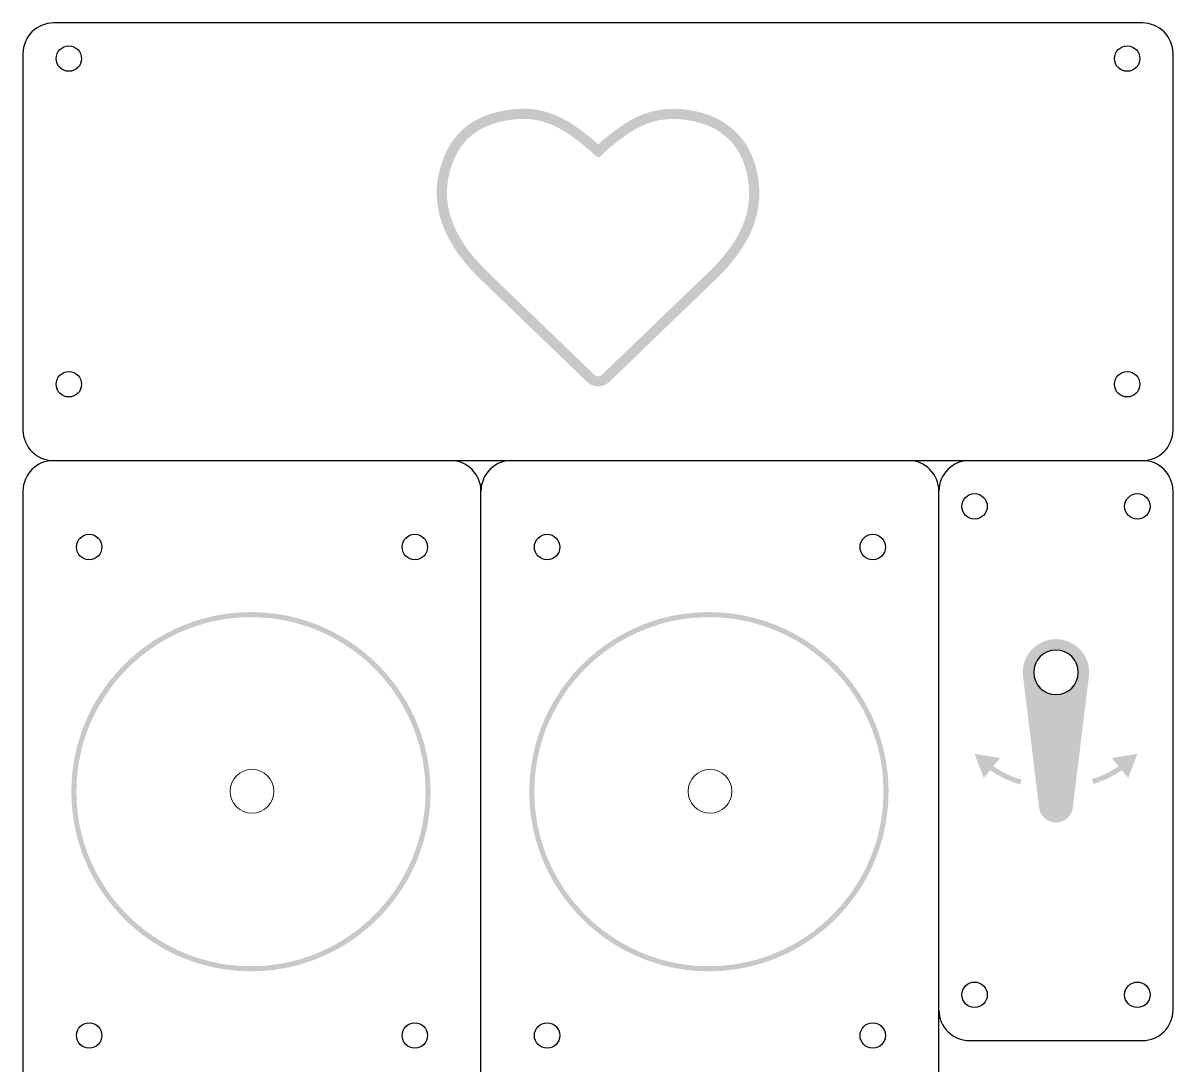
# Model space of a CAD drawing. Header units: millimetres. Extents: x 0 to 113, y 0 to 165.
# Drawn here: x 0 to 113, y 62.6 to 165 of the extents above; entities that cross this region are included whole.
import ezdxf

# ---------------------------------------------------------------- set-up
doc = ezdxf.new("R2010")
doc.units = ezdxf.units.MM
doc.header["$MEASUREMENT"] = 0
doc.layers.add('Cut', color=1, linetype='Continuous', true_color=0xff0000)
doc.layers.add('Etch', color=5, linetype='Continuous', true_color=0x0000ff)

msp = doc.modelspace()

# ---------------------------------------------------------------- hatches: boundary and pattern name
at = {"layer": 'Etch'}
h = msp.add_hatch(color=256, dxfattribs=at)
h.paths.add_polyline_path([(56.52, 129.28), (56.56, 129.28), (56.59, 129.28), (56.63, 129.29), (56.67, 129.29), (56.71, 129.29), (56.74, 129.3), (56.78, 129.31), (56.82, 129.31), (56.86, 129.32), (56.89, 129.33), (56.93, 129.34), (56.97, 129.35), (57, 129.37), (57.04, 129.38), (57.08, 129.39), (57.12, 129.41), (57.15, 129.43), (57.19, 129.44), (57.22, 129.46), (57.26, 129.48), (57.3, 129.5), (57.33, 129.52), (57.37, 129.55), (57.4, 129.57), (57.44, 129.6), (57.47, 129.62), (57.51, 129.65), (57.54, 129.68), (57.58, 129.7), (57.61, 129.73), (57.64, 129.76), (57.68, 129.8), (59.66, 131.7), (68.19, 139.92), (68.57, 140.29), (68.92, 140.67), (69.27, 141.05), (69.59, 141.43), (69.9, 141.82), (70.2, 142.22), (70.48, 142.62), (70.75, 143.03), (70.88, 143.24), (71, 143.45), (71.12, 143.66), (71.24, 143.87), (71.34, 144.08), (71.45, 144.29), (71.54, 144.51), (71.63, 144.72), (71.72, 144.94), (71.8, 145.15), (71.87, 145.37), (71.94, 145.59), (72.01, 145.81), (72.07, 146.03), (72.12, 146.25), (72.17, 146.47), (72.21, 146.69), (72.25, 146.91), (72.28, 147.13), (72.3, 147.35), (72.32, 147.58), (72.34, 147.8), (72.35, 148.03), (72.35, 148.25), (72.35, 148.48), (72.34, 148.71), (72.33, 148.93), (72.31, 149.16), (72.28, 149.39), (72.25, 149.62), (72.22, 149.85), (72.18, 150.08), (72.14, 150.26), (72.1, 150.45), (72.06, 150.63), (72.01, 150.8), (71.97, 150.98), (71.92, 151.15), (71.86, 151.32), (71.8, 151.48), (71.74, 151.65), (71.68, 151.81), (71.62, 151.97), (71.55, 152.12), (71.48, 152.28), (71.4, 152.43), (71.32, 152.58), (71.24, 152.72), (71.16, 152.87), (71.07, 153.01), (70.98, 153.15), (70.89, 153.28), (70.8, 153.42), (70.7, 153.55), (70.6, 153.68), (70.49, 153.8), (70.38, 153.93), (70.27, 154.05), (70.16, 154.17), (70.04, 154.29), (69.92, 154.4), (69.8, 154.51), (69.67, 154.62), (69.54, 154.73), (69.43, 154.82), (69.32, 154.9), (69.21, 154.99), (69.09, 155.07), (68.98, 155.15), (68.86, 155.23), (68.74, 155.3), (68.62, 155.37), (68.5, 155.44), (68.37, 155.51), (68.24, 155.58), (68.11, 155.64), (67.98, 155.7), (67.85, 155.76), (67.72, 155.82), (67.58, 155.88), (67.44, 155.93), (67.3, 155.98), (67.01, 156.08), (66.72, 156.17), (66.42, 156.25), (66.11, 156.32), (65.79, 156.38), (65.46, 156.44), (65.13, 156.49), (64.93, 156.51), (64.73, 156.53), (64.53, 156.55), (64.33, 156.56), (64.13, 156.56), (63.93, 156.57), (63.74, 156.56), (63.54, 156.56), (63.35, 156.55), (63.16, 156.53), (62.96, 156.51), (62.77, 156.49), (62.58, 156.46), (62.39, 156.43), (62.2, 156.39), (62.02, 156.35), (61.83, 156.31), (61.65, 156.26), (61.46, 156.2), (61.28, 156.14), (61.09, 156.08), (60.91, 156.01), (60.73, 155.94), (60.55, 155.87), (60.38, 155.79), (60.2, 155.71), (60.02, 155.62), (59.85, 155.52), (59.67, 155.43), (59.5, 155.33), (59.33, 155.22), (59.16, 155.11), (58.78, 154.86), (58.41, 154.6), (58.06, 154.35), (57.73, 154.1), (57.41, 153.84), (57.1, 153.59), (56.8, 153.33), (56.52, 153.07), (56.24, 153.32), (55.95, 153.57), (55.64, 153.83), (55.32, 154.08), (54.99, 154.34), (54.63, 154.59), (53.87, 155.12), (53.73, 155.21), (53.58, 155.3), (53.44, 155.38), (53.29, 155.47), (53.14, 155.55), (52.99, 155.63), (52.84, 155.7), (52.68, 155.78), (52.52, 155.85), (52.36, 155.92), (52.19, 155.98), (52.03, 156.05), (51.68, 156.17), (51.33, 156.28), (51.21, 156.31), (51.09, 156.34), (50.97, 156.37), (50.84, 156.4), (50.72, 156.43), (50.6, 156.45), (50.47, 156.47), (50.35, 156.49), (50.09, 156.53), (49.83, 156.55), (49.57, 156.57), (49.31, 156.57), (49.03, 156.57), (48.76, 156.56), (48.47, 156.55), (48.19, 156.52), (47.89, 156.48), (47.59, 156.44), (47.28, 156.39), (46.97, 156.33), (46.73, 156.28), (46.49, 156.22), (46.26, 156.16), (46.03, 156.09), (45.8, 156.02), (45.58, 155.94), (45.37, 155.86), (45.16, 155.77), (44.95, 155.68), (44.75, 155.58), (44.55, 155.48), (44.36, 155.37), (44.17, 155.26), (43.99, 155.14), (43.81, 155.02), (43.64, 154.89), (43.47, 154.76), (43.31, 154.62), (43.15, 154.48), (43, 154.33), (42.85, 154.18), (42.7, 154.02), (42.56, 153.86), (42.43, 153.69), (42.3, 153.52), (42.17, 153.34), (42.05, 153.16), (41.94, 152.98), (41.82, 152.78), (41.72, 152.59), (41.62, 152.39), (41.52, 152.18), (41.41, 151.93), (41.31, 151.68), (41.21, 151.42), (41.13, 151.17), (41.05, 150.92), (40.97, 150.66), (40.91, 150.41), (40.85, 150.15), (40.8, 149.9), (40.76, 149.65), (40.72, 149.39), (40.69, 149.14), (40.67, 148.89), (40.66, 148.63), (40.65, 148.38), (40.66, 148.13), (40.67, 147.87), (40.68, 147.62), (40.71, 147.37), (40.74, 147.11), (40.78, 146.86), (40.82, 146.61), (40.88, 146.36), (40.94, 146.1), (41.01, 145.85), (41.08, 145.6), (41.17, 145.35), (41.26, 145.1), (41.36, 144.84), (41.46, 144.59), (41.58, 144.34), (41.7, 144.09), (41.84, 143.82), (41.99, 143.54), (42.15, 143.27), (42.31, 143), (42.49, 142.72), (42.67, 142.46), (42.86, 142.19), (43.06, 141.92), (43.27, 141.65), (43.49, 141.39), (43.71, 141.12), (43.95, 140.86), (44.19, 140.59), (44.44, 140.33), (44.97, 139.8), (52.35, 132.7), (55.34, 129.81), (55.38, 129.77), (55.41, 129.74), (55.44, 129.71), (55.48, 129.68), (55.51, 129.66), (55.55, 129.63), (55.59, 129.6), (55.62, 129.58), (55.66, 129.55), (55.69, 129.53), (55.73, 129.51), (55.77, 129.49), (55.8, 129.47), (55.84, 129.45), (55.88, 129.43), (55.91, 129.41), (55.95, 129.4), (55.99, 129.38), (56.03, 129.37), (56.06, 129.35), (56.1, 129.34), (56.14, 129.33), (56.18, 129.32), (56.21, 129.31), (56.25, 129.31), (56.29, 129.3), (56.33, 129.29), (56.37, 129.29), (56.4, 129.29), (56.44, 129.28), (56.48, 129.28)], flags=0)
h.paths.add_polyline_path([(49.2, 155.57), (48.97, 155.57), (48.73, 155.56), (48.48, 155.54), (48.23, 155.52), (47.97, 155.49), (47.71, 155.45), (47.44, 155.4), (47.17, 155.35), (46.96, 155.3), (46.75, 155.25), (46.55, 155.2), (46.35, 155.14), (46.15, 155.08), (45.96, 155.01), (45.77, 154.94), (45.59, 154.86), (45.41, 154.78), (45.23, 154.7), (45.06, 154.61), (44.89, 154.52), (44.73, 154.42), (44.57, 154.32), (44.42, 154.21), (44.27, 154.1), (44.12, 153.99), (43.98, 153.87), (43.84, 153.75), (43.71, 153.62), (43.58, 153.49), (43.45, 153.35), (43.33, 153.21), (43.22, 153.07), (43.1, 152.92), (42.99, 152.77), (42.89, 152.61), (42.79, 152.45), (42.69, 152.29), (42.6, 152.12), (42.52, 151.95), (42.43, 151.77), (42.34, 151.55), (42.24, 151.32), (42.16, 151.09), (42.08, 150.87), (42.01, 150.64), (41.94, 150.41), (41.89, 150.19), (41.83, 149.96), (41.79, 149.73), (41.75, 149.51), (41.72, 149.28), (41.69, 149.05), (41.68, 148.83), (41.66, 148.6), (41.66, 148.37), (41.66, 148.15), (41.67, 147.92), (41.68, 147.69), (41.71, 147.47), (41.73, 147.24), (41.77, 147.01), (41.81, 146.79), (41.86, 146.56), (41.91, 146.34), (41.98, 146.11), (42.04, 145.89), (42.12, 145.66), (42.2, 145.44), (42.29, 145.21), (42.38, 144.99), (42.49, 144.76), (42.59, 144.54), (42.73, 144.28), (42.87, 144.02), (43.01, 143.77), (43.17, 143.52), (43.33, 143.26), (43.5, 143.01), (43.68, 142.76), (43.87, 142.51), (44.06, 142.26), (44.27, 142.01), (44.48, 141.77), (44.7, 141.52), (44.93, 141.27), (45.17, 141.02), (45.67, 140.52), (53.04, 133.42), (56.04, 130.53), (56.07, 130.5), (56.1, 130.47), (56.13, 130.44), (56.16, 130.42), (56.17, 130.41), (56.19, 130.4), (56.2, 130.39), (56.22, 130.38), (56.23, 130.37), (56.25, 130.36), (56.26, 130.35), (56.28, 130.34), (56.29, 130.34), (56.31, 130.33), (56.32, 130.32), (56.34, 130.32), (56.35, 130.31), (56.37, 130.31), (56.38, 130.3), (56.4, 130.3), (56.41, 130.29), (56.43, 130.29), (56.44, 130.29), (56.45, 130.29), (56.47, 130.28), (56.48, 130.28), (56.5, 130.28), (56.51, 130.28), (56.53, 130.28), (56.54, 130.28), (56.56, 130.28), (56.57, 130.28), (56.58, 130.29), (56.6, 130.29), (56.61, 130.29), (56.63, 130.3), (56.64, 130.3), (56.66, 130.3), (56.67, 130.31), (56.69, 130.31), (56.7, 130.32), (56.72, 130.33), (56.73, 130.33), (56.74, 130.34), (56.76, 130.35), (56.77, 130.35), (56.79, 130.36), (56.8, 130.37), (56.82, 130.38), (56.83, 130.39), (56.85, 130.4), (56.86, 130.41), (56.88, 130.42), (56.89, 130.44), (56.92, 130.46), (56.95, 130.49), (56.98, 130.52), (58.96, 132.42), (67.5, 140.64), (67.85, 140.99), (68.19, 141.35), (68.51, 141.7), (68.82, 142.06), (69.11, 142.43), (69.39, 142.8), (69.65, 143.18), (69.91, 143.56), (70.02, 143.75), (70.14, 143.94), (70.25, 144.13), (70.35, 144.33), (70.45, 144.52), (70.54, 144.71), (70.63, 144.9), (70.71, 145.1), (70.79, 145.29), (70.86, 145.48), (70.93, 145.68), (70.99, 145.87), (71.05, 146.07), (71.1, 146.26), (71.15, 146.46), (71.19, 146.65), (71.23, 146.85), (71.26, 147.05), (71.29, 147.25), (71.31, 147.45), (71.33, 147.65), (71.34, 147.85), (71.35, 148.05), (71.35, 148.25), (71.35, 148.45), (71.34, 148.65), (71.33, 148.86), (71.31, 149.06), (71.29, 149.27), (71.26, 149.48), (71.23, 149.68), (71.2, 149.89), (71.16, 150.05), (71.13, 150.22), (71.09, 150.37), (71.05, 150.53), (71.01, 150.68), (70.97, 150.83), (70.92, 150.98), (70.87, 151.13), (70.82, 151.27), (70.76, 151.41), (70.71, 151.55), (70.65, 151.69), (70.58, 151.82), (70.52, 151.95), (70.45, 152.08), (70.38, 152.21), (70.31, 152.34), (70.23, 152.46), (70.16, 152.58), (70.08, 152.7), (69.99, 152.82), (69.91, 152.93), (69.82, 153.04), (69.73, 153.15), (69.64, 153.26), (69.54, 153.37), (69.44, 153.47), (69.34, 153.57), (69.24, 153.67), (69.13, 153.77), (69.02, 153.86), (68.91, 153.96), (68.81, 154.03), (68.72, 154.11), (68.62, 154.18), (68.52, 154.25), (68.41, 154.32), (68.31, 154.39), (68.2, 154.46), (68.1, 154.52), (67.99, 154.58), (67.88, 154.64), (67.77, 154.7), (67.66, 154.76), (67.54, 154.81), (67.42, 154.86), (67.31, 154.91), (67.19, 154.96), (67.06, 155.01), (66.94, 155.05), (66.69, 155.14), (66.43, 155.21), (66.16, 155.28), (65.88, 155.35), (65.6, 155.4), (65.3, 155.45), (65, 155.5), (64.82, 155.52), (64.64, 155.54), (64.46, 155.55), (64.28, 155.56), (64.11, 155.57), (63.93, 155.57), (63.76, 155.57), (63.59, 155.56), (63.41, 155.55), (63.24, 155.54), (63.07, 155.52), (62.91, 155.5), (62.74, 155.48), (62.57, 155.45), (62.4, 155.42), (62.24, 155.38), (62.08, 155.34), (61.91, 155.3), (61.75, 155.25), (61.59, 155.2), (61.43, 155.14), (61.27, 155.08), (61.11, 155.02), (60.95, 154.95), (60.79, 154.88), (60.64, 154.81), (60.48, 154.73), (60.32, 154.65), (60.17, 154.56), (60.01, 154.47), (59.86, 154.37), (59.71, 154.28), (59.29, 154), (58.89, 153.72), (58.52, 153.44), (58.16, 153.16), (57.82, 152.89), (57.49, 152.61), (57.18, 152.32), (56.88, 152.03), (56.6, 151.75), (56.24, 151.98), (56.21, 152), (56.19, 152.01), (56.17, 152.02), (56.16, 152.03), (56.15, 152.04), (56.14, 152.05), (56.13, 152.06), (56.12, 152.07), (56.11, 152.07), (56.1, 152.08), (55.81, 152.36), (55.51, 152.63), (55.19, 152.9), (54.86, 153.17), (54.51, 153.44), (54.13, 153.72), (53.74, 154), (53.32, 154.28), (53.19, 154.37), (53.06, 154.45), (52.93, 154.52), (52.8, 154.6), (52.67, 154.67), (52.53, 154.74), (52.39, 154.81), (52.26, 154.87), (52.11, 154.94), (51.97, 155), (51.82, 155.06), (51.67, 155.11), (51.36, 155.22), (51.05, 155.32), (50.94, 155.35), (50.83, 155.38), (50.72, 155.41), (50.61, 155.43), (50.5, 155.45), (50.38, 155.47), (50.27, 155.49), (50.16, 155.51), (50.04, 155.53), (49.93, 155.54), (49.81, 155.55), (49.69, 155.56), (49.45, 155.57)], flags=0)
h = msp.add_hatch(color=256, dxfattribs=at)
h.paths.add_polyline_path([(40.05, 89.46), (40.04, 89.91), (40.02, 90.37), (40, 90.81), (39.96, 91.26), (39.9, 91.7), (39.84, 92.14), (39.77, 92.58), (39.69, 93.01), (39.59, 93.44), (39.49, 93.86), (39.38, 94.28), (39.25, 94.7), (39.12, 95.11), (38.97, 95.52), (38.82, 95.92), (38.66, 96.32), (38.49, 96.71), (38.3, 97.1), (38.11, 97.49), (37.91, 97.86), (37.71, 98.24), (37.49, 98.6), (37.26, 98.96), (37.03, 99.32), (36.79, 99.67), (36.54, 100.01), (36.28, 100.35), (36.01, 100.68), (35.74, 101), (35.46, 101.32), (35.17, 101.63), (34.87, 101.93), (34.57, 102.23), (34.26, 102.52), (33.94, 102.8), (33.62, 103.07), (33.29, 103.34), (32.95, 103.6), (32.61, 103.85), (32.26, 104.09), (31.9, 104.32), (31.54, 104.55), (31.18, 104.76), (30.8, 104.97), (30.43, 105.17), (30.04, 105.36), (29.66, 105.54), (29.26, 105.72), (28.86, 105.88), (28.46, 106.03), (28.05, 106.18), (27.64, 106.31), (27.22, 106.44), (26.8, 106.55), (26.38, 106.65), (25.95, 106.75), (25.52, 106.83), (25.08, 106.9), (24.64, 106.96), (24.2, 107.01), (23.76, 107.05), (23.31, 107.08), (22.85, 107.1), (22.4, 107.11), (21.94, 107.1), (21.49, 107.08), (21.04, 107.05), (20.6, 107.01), (20.15, 106.96), (19.72, 106.9), (19.28, 106.83), (18.85, 106.75), (18.42, 106.65), (17.99, 106.55), (17.57, 106.44), (17.16, 106.31), (16.75, 106.18), (16.34, 106.03), (15.93, 105.88), (15.54, 105.72), (15.14, 105.54), (14.76, 105.36), (14.37, 105.17), (13.99, 104.97), (13.62, 104.76), (13.26, 104.55), (12.89, 104.32), (12.54, 104.09), (12.19, 103.85), (11.85, 103.6), (11.51, 103.34), (11.18, 103.07), (10.86, 102.8), (10.54, 102.52), (10.23, 102.23), (9.93, 101.93), (9.63, 101.63), (9.34, 101.32), (9.06, 101), (8.79, 100.68), (8.52, 100.35), (8.26, 100.01), (8.01, 99.67), (7.77, 99.32), (7.54, 98.96), (7.31, 98.6), (7.09, 98.24), (6.89, 97.86), (6.69, 97.49), (6.5, 97.1), (6.31, 96.71), (6.14, 96.32), (5.98, 95.92), (5.82, 95.52), (5.68, 95.11), (5.55, 94.7), (5.42, 94.28), (5.31, 93.86), (5.2, 93.44), (5.11, 93.01), (5.03, 92.58), (4.96, 92.14), (4.89, 91.7), (4.84, 91.26), (4.8, 90.81), (4.78, 90.37), (4.76, 89.91), (4.75, 89.46), (4.76, 89), (4.78, 88.55), (4.8, 88.1), (4.84, 87.66), (4.89, 87.21), (4.96, 86.77), (5.03, 86.34), (5.11, 85.91), (5.2, 85.48), (5.31, 85.05), (5.42, 84.63), (5.55, 84.22), (5.68, 83.8), (5.82, 83.4), (5.98, 82.99), (6.14, 82.6), (6.31, 82.2), (6.5, 81.81), (6.69, 81.43), (6.89, 81.05), (7.09, 80.68), (7.31, 80.31), (7.54, 79.95), (7.77, 79.6), (8.01, 79.25), (8.26, 78.91), (8.52, 78.57), (8.79, 78.24), (9.06, 77.92), (9.34, 77.6), (9.63, 77.29), (9.93, 76.99), (10.23, 76.69), (10.54, 76.4), (10.86, 76.12), (11.18, 75.85), (11.51, 75.58), (11.85, 75.32), (12.19, 75.07), (12.54, 74.83), (12.89, 74.6), (13.26, 74.37), (13.62, 74.15), (13.99, 73.94), (14.37, 73.74), (14.76, 73.55), (15.14, 73.37), (15.54, 73.2), (15.93, 73.04), (16.34, 72.88), (16.75, 72.74), (17.16, 72.61), (17.57, 72.48), (17.99, 72.37), (18.42, 72.26), (18.85, 72.17), (19.28, 72.09), (19.72, 72.02), (20.15, 71.95), (20.6, 71.9), (21.04, 71.86), (21.49, 71.83), (21.94, 71.82), (22.4, 71.81), (22.85, 71.82), (23.31, 71.83), (23.76, 71.86), (24.2, 71.9), (24.64, 71.95), (25.08, 72.02), (25.52, 72.09), (25.95, 72.17), (26.38, 72.26), (26.8, 72.37), (27.22, 72.48), (27.64, 72.61), (28.05, 72.74), (28.46, 72.88), (28.86, 73.04), (29.26, 73.2), (29.66, 73.37), (30.04, 73.55), (30.43, 73.74), (30.8, 73.94), (31.18, 74.15), (31.54, 74.37), (31.9, 74.6), (32.26, 74.83), (32.61, 75.07), (32.95, 75.32), (33.29, 75.58), (33.62, 75.85), (33.94, 76.12), (34.26, 76.4), (34.57, 76.69), (34.87, 76.99), (35.17, 77.29), (35.46, 77.6), (35.74, 77.92), (36.01, 78.24), (36.28, 78.57), (36.54, 78.91), (36.79, 79.25), (37.03, 79.6), (37.26, 79.95), (37.49, 80.31), (37.71, 80.68), (37.91, 81.05), (38.11, 81.43), (38.3, 81.81), (38.49, 82.2), (38.66, 82.6), (38.82, 82.99), (38.97, 83.4), (39.12, 83.8), (39.25, 84.22), (39.38, 84.63), (39.49, 85.05), (39.59, 85.48), (39.69, 85.91), (39.77, 86.34), (39.84, 86.77), (39.9, 87.21), (39.96, 87.66), (40, 88.1), (40.02, 88.55), (40.04, 89)], flags=0)
h.paths.add_polyline_path([(5.25, 89.46), (5.26, 89.02), (5.27, 88.58), (5.3, 88.14), (5.34, 87.71), (5.39, 87.28), (5.45, 86.85), (5.52, 86.43), (5.6, 86.01), (5.69, 85.59), (5.79, 85.18), (5.9, 84.77), (6.02, 84.37), (6.15, 83.97), (6.29, 83.57), (6.44, 83.18), (6.6, 82.79), (6.77, 82.41), (6.95, 82.03), (7.13, 81.66), (7.33, 81.29), (7.53, 80.93), (7.74, 80.57), (7.96, 80.22), (8.18, 79.88), (8.42, 79.54), (8.66, 79.21), (8.91, 78.88), (9.17, 78.56), (9.44, 78.24), (9.71, 77.94), (9.99, 77.63), (10.28, 77.34), (10.57, 77.05), (10.88, 76.77), (11.18, 76.5), (11.5, 76.23), (11.82, 75.97), (12.15, 75.72), (12.48, 75.48), (12.82, 75.24), (13.16, 75.02), (13.51, 74.8), (13.87, 74.59), (14.23, 74.38), (14.6, 74.19), (14.97, 74.01), (15.35, 73.83), (15.73, 73.66), (16.12, 73.5), (16.51, 73.35), (16.91, 73.21), (17.31, 73.08), (17.71, 72.96), (18.12, 72.85), (18.53, 72.75), (18.95, 72.66), (19.37, 72.58), (19.79, 72.51), (20.22, 72.45), (20.65, 72.4), (21.08, 72.36), (21.52, 72.33), (21.96, 72.32), (22.4, 72.31), (22.84, 72.32), (23.28, 72.33), (23.72, 72.36), (24.15, 72.4), (24.58, 72.45), (25.01, 72.51), (25.43, 72.58), (25.85, 72.66), (26.27, 72.75), (26.68, 72.85), (27.09, 72.96), (27.49, 73.08), (27.89, 73.21), (28.29, 73.35), (28.68, 73.5), (29.07, 73.66), (29.45, 73.83), (29.83, 74.01), (30.2, 74.19), (30.57, 74.38), (30.93, 74.59), (31.28, 74.8), (31.63, 75.02), (31.98, 75.24), (32.32, 75.48), (32.65, 75.72), (32.98, 75.97), (33.3, 76.23), (33.61, 76.5), (33.92, 76.77), (34.22, 77.05), (34.52, 77.34), (34.81, 77.63), (35.09, 77.94), (35.36, 78.24), (35.63, 78.56), (35.88, 78.88), (36.14, 79.21), (36.38, 79.54), (36.61, 79.88), (36.84, 80.22), (37.06, 80.57), (37.27, 80.93), (37.47, 81.29), (37.67, 81.66), (37.85, 82.03), (38.03, 82.41), (38.2, 82.79), (38.36, 83.18), (38.5, 83.57), (38.64, 83.97), (38.77, 84.37), (38.9, 84.77), (39.01, 85.18), (39.11, 85.59), (39.2, 86.01), (39.28, 86.43), (39.35, 86.85), (39.41, 87.28), (39.46, 87.71), (39.5, 88.14), (39.52, 88.58), (39.54, 89.02), (39.55, 89.46), (39.54, 89.9), (39.52, 90.34), (39.5, 90.78), (39.46, 91.21), (39.41, 91.64), (39.35, 92.07), (39.28, 92.49), (39.2, 92.91), (39.11, 93.33), (39.01, 93.74), (38.9, 94.15), (38.77, 94.55), (38.64, 94.95), (38.5, 95.35), (38.36, 95.74), (38.2, 96.13), (38.03, 96.51), (37.85, 96.89), (37.67, 97.26), (37.47, 97.63), (37.27, 97.99), (37.06, 98.34), (36.84, 98.69), (36.61, 99.04), (36.38, 99.38), (36.14, 99.71), (35.88, 100.04), (35.63, 100.36), (35.36, 100.67), (35.09, 100.98), (34.81, 101.28), (34.52, 101.58), (34.22, 101.87), (33.92, 102.15), (33.61, 102.42), (33.3, 102.69), (32.98, 102.94), (32.65, 103.2), (32.32, 103.44), (31.98, 103.67), (31.63, 103.9), (31.28, 104.12), (30.93, 104.33), (30.57, 104.53), (30.2, 104.73), (29.83, 104.91), (29.45, 105.09), (29.07, 105.26), (28.68, 105.41), (28.29, 105.56), (27.89, 105.7), (27.49, 105.83), (27.09, 105.95), (26.68, 106.07), (26.27, 106.17), (25.85, 106.26), (25.43, 106.34), (25.01, 106.41), (24.58, 106.47), (24.15, 106.52), (23.72, 106.56), (23.28, 106.58), (22.84, 106.6), (22.4, 106.61), (21.96, 106.6), (21.52, 106.58), (21.08, 106.56), (20.65, 106.52), (20.22, 106.47), (19.79, 106.41), (19.37, 106.34), (18.95, 106.26), (18.53, 106.17), (18.12, 106.07), (17.71, 105.95), (17.31, 105.83), (16.91, 105.7), (16.51, 105.56), (16.12, 105.41), (15.73, 105.26), (15.35, 105.09), (14.97, 104.91), (14.6, 104.73), (14.23, 104.53), (13.87, 104.33), (13.51, 104.12), (13.16, 103.9), (12.82, 103.67), (12.48, 103.44), (12.15, 103.2), (11.82, 102.94), (11.5, 102.69), (11.18, 102.42), (10.88, 102.15), (10.57, 101.87), (10.28, 101.58), (9.99, 101.28), (9.71, 100.98), (9.44, 100.67), (9.17, 100.36), (8.91, 100.04), (8.66, 99.71), (8.42, 99.38), (8.18, 99.04), (7.96, 98.69), (7.74, 98.34), (7.53, 97.99), (7.33, 97.63), (7.13, 97.26), (6.95, 96.89), (6.77, 96.51), (6.6, 96.13), (6.44, 95.74), (6.29, 95.35), (6.15, 94.95), (6.02, 94.55), (5.9, 94.15), (5.79, 93.74), (5.69, 93.33), (5.6, 92.91), (5.52, 92.49), (5.45, 92.07), (5.39, 91.64), (5.34, 91.21), (5.3, 90.78), (5.27, 90.34), (5.26, 89.9)], flags=0)
h = msp.add_hatch(color=256, dxfattribs=at)
h.paths.add_polyline_path([(85.05, 89.46), (85.04, 89.91), (85.02, 90.37), (85, 90.81), (84.96, 91.26), (84.9, 91.7), (84.84, 92.14), (84.77, 92.58), (84.69, 93.01), (84.59, 93.44), (84.49, 93.86), (84.38, 94.28), (84.25, 94.7), (84.12, 95.11), (83.97, 95.52), (83.82, 95.92), (83.66, 96.32), (83.49, 96.71), (83.3, 97.1), (83.11, 97.49), (82.91, 97.86), (82.71, 98.24), (82.49, 98.6), (82.26, 98.96), (82.03, 99.32), (81.79, 99.67), (81.54, 100.01), (81.28, 100.35), (81.01, 100.68), (80.74, 101), (80.46, 101.32), (80.17, 101.63), (79.87, 101.93), (79.57, 102.23), (79.26, 102.52), (78.94, 102.8), (78.62, 103.07), (78.29, 103.34), (77.95, 103.6), (77.61, 103.85), (77.26, 104.09), (76.9, 104.32), (76.54, 104.55), (76.18, 104.76), (75.8, 104.97), (75.43, 105.17), (75.04, 105.36), (74.66, 105.54), (74.26, 105.72), (73.86, 105.88), (73.46, 106.03), (73.05, 106.18), (72.64, 106.31), (72.22, 106.44), (71.8, 106.55), (71.38, 106.65), (70.95, 106.75), (70.52, 106.83), (70.08, 106.9), (69.64, 106.96), (69.2, 107.01), (68.76, 107.05), (68.31, 107.08), (67.85, 107.1), (67.4, 107.11), (66.94, 107.1), (66.49, 107.08), (66.04, 107.05), (65.6, 107.01), (65.15, 106.96), (64.72, 106.9), (64.28, 106.83), (63.85, 106.75), (63.42, 106.65), (62.99, 106.55), (62.57, 106.44), (62.16, 106.31), (61.75, 106.18), (61.34, 106.03), (60.93, 105.88), (60.54, 105.72), (60.14, 105.54), (59.76, 105.36), (59.37, 105.17), (58.99, 104.97), (58.62, 104.76), (58.26, 104.55), (57.89, 104.32), (57.54, 104.09), (57.19, 103.85), (56.85, 103.6), (56.51, 103.34), (56.18, 103.07), (55.86, 102.8), (55.54, 102.52), (55.23, 102.23), (54.93, 101.93), (54.63, 101.63), (54.34, 101.32), (54.06, 101), (53.79, 100.68), (53.52, 100.35), (53.26, 100.01), (53.01, 99.67), (52.77, 99.32), (52.54, 98.96), (52.31, 98.6), (52.09, 98.24), (51.89, 97.86), (51.69, 97.49), (51.5, 97.1), (51.31, 96.71), (51.14, 96.32), (50.98, 95.92), (50.82, 95.52), (50.68, 95.11), (50.55, 94.7), (50.42, 94.28), (50.31, 93.86), (50.2, 93.44), (50.11, 93.01), (50.03, 92.58), (49.96, 92.14), (49.89, 91.7), (49.84, 91.26), (49.8, 90.81), (49.78, 90.37), (49.76, 89.91), (49.75, 89.46), (49.76, 89), (49.78, 88.55), (49.8, 88.1), (49.84, 87.66), (49.89, 87.21), (49.96, 86.77), (50.03, 86.34), (50.11, 85.91), (50.2, 85.48), (50.31, 85.05), (50.42, 84.63), (50.55, 84.22), (50.68, 83.8), (50.82, 83.4), (50.98, 82.99), (51.14, 82.6), (51.31, 82.2), (51.5, 81.81), (51.69, 81.43), (51.89, 81.05), (52.09, 80.68), (52.31, 80.31), (52.54, 79.95), (52.77, 79.6), (53.01, 79.25), (53.26, 78.91), (53.52, 78.57), (53.79, 78.24), (54.06, 77.92), (54.34, 77.6), (54.63, 77.29), (54.93, 76.99), (55.23, 76.69), (55.54, 76.4), (55.86, 76.12), (56.18, 75.85), (56.51, 75.58), (56.85, 75.32), (57.19, 75.07), (57.54, 74.83), (57.89, 74.6), (58.26, 74.37), (58.62, 74.15), (58.99, 73.94), (59.37, 73.74), (59.76, 73.55), (60.14, 73.37), (60.54, 73.2), (60.93, 73.04), (61.34, 72.88), (61.75, 72.74), (62.16, 72.61), (62.57, 72.48), (62.99, 72.37), (63.42, 72.26), (63.85, 72.17), (64.28, 72.09), (64.72, 72.02), (65.15, 71.95), (65.6, 71.9), (66.04, 71.86), (66.49, 71.83), (66.94, 71.82), (67.4, 71.81), (67.85, 71.82), (68.31, 71.83), (68.76, 71.86), (69.2, 71.9), (69.64, 71.95), (70.08, 72.02), (70.52, 72.09), (70.95, 72.17), (71.38, 72.26), (71.8, 72.37), (72.22, 72.48), (72.64, 72.61), (73.05, 72.74), (73.46, 72.88), (73.86, 73.04), (74.26, 73.2), (74.66, 73.37), (75.04, 73.55), (75.43, 73.74), (75.8, 73.94), (76.18, 74.15), (76.54, 74.37), (76.9, 74.6), (77.26, 74.83), (77.61, 75.07), (77.95, 75.32), (78.29, 75.58), (78.62, 75.85), (78.94, 76.12), (79.26, 76.4), (79.57, 76.69), (79.87, 76.99), (80.17, 77.29), (80.46, 77.6), (80.74, 77.92), (81.01, 78.24), (81.28, 78.57), (81.54, 78.91), (81.79, 79.25), (82.03, 79.6), (82.26, 79.95), (82.49, 80.31), (82.71, 80.68), (82.91, 81.05), (83.11, 81.43), (83.3, 81.81), (83.49, 82.2), (83.66, 82.6), (83.82, 82.99), (83.97, 83.4), (84.12, 83.8), (84.25, 84.22), (84.38, 84.63), (84.49, 85.05), (84.59, 85.48), (84.69, 85.91), (84.77, 86.34), (84.84, 86.77), (84.9, 87.21), (84.96, 87.66), (85, 88.1), (85.02, 88.55), (85.04, 89)], flags=0)
h.paths.add_polyline_path([(50.25, 89.46), (50.26, 89.02), (50.27, 88.58), (50.3, 88.14), (50.34, 87.71), (50.39, 87.28), (50.45, 86.85), (50.52, 86.43), (50.6, 86.01), (50.69, 85.59), (50.79, 85.18), (50.9, 84.77), (51.02, 84.37), (51.15, 83.97), (51.29, 83.57), (51.44, 83.18), (51.6, 82.79), (51.77, 82.41), (51.95, 82.03), (52.13, 81.66), (52.33, 81.29), (52.53, 80.93), (52.74, 80.57), (52.96, 80.22), (53.18, 79.88), (53.42, 79.54), (53.66, 79.21), (53.91, 78.88), (54.17, 78.56), (54.44, 78.24), (54.71, 77.94), (54.99, 77.63), (55.28, 77.34), (55.57, 77.05), (55.88, 76.77), (56.18, 76.5), (56.5, 76.23), (56.82, 75.97), (57.15, 75.72), (57.48, 75.48), (57.82, 75.24), (58.16, 75.02), (58.51, 74.8), (58.87, 74.59), (59.23, 74.38), (59.6, 74.19), (59.97, 74.01), (60.35, 73.83), (60.73, 73.66), (61.12, 73.5), (61.51, 73.35), (61.91, 73.21), (62.31, 73.08), (62.71, 72.96), (63.12, 72.85), (63.53, 72.75), (63.95, 72.66), (64.37, 72.58), (64.79, 72.51), (65.22, 72.45), (65.65, 72.4), (66.08, 72.36), (66.52, 72.33), (66.96, 72.32), (67.4, 72.31), (67.84, 72.32), (68.28, 72.33), (68.72, 72.36), (69.15, 72.4), (69.58, 72.45), (70.01, 72.51), (70.43, 72.58), (70.85, 72.66), (71.27, 72.75), (71.68, 72.85), (72.09, 72.96), (72.49, 73.08), (72.89, 73.21), (73.29, 73.35), (73.68, 73.5), (74.07, 73.66), (74.45, 73.83), (74.83, 74.01), (75.2, 74.19), (75.57, 74.38), (75.93, 74.59), (76.28, 74.8), (76.63, 75.02), (76.98, 75.24), (77.32, 75.48), (77.65, 75.72), (77.98, 75.97), (78.3, 76.23), (78.61, 76.5), (78.92, 76.77), (79.22, 77.05), (79.52, 77.34), (79.81, 77.63), (80.09, 77.94), (80.36, 78.24), (80.63, 78.56), (80.88, 78.88), (81.14, 79.21), (81.38, 79.54), (81.61, 79.88), (81.84, 80.22), (82.06, 80.57), (82.27, 80.93), (82.47, 81.29), (82.67, 81.66), (82.85, 82.03), (83.03, 82.41), (83.2, 82.79), (83.36, 83.18), (83.5, 83.57), (83.64, 83.97), (83.77, 84.37), (83.9, 84.77), (84.01, 85.18), (84.11, 85.59), (84.2, 86.01), (84.28, 86.43), (84.35, 86.85), (84.41, 87.28), (84.46, 87.71), (84.5, 88.14), (84.52, 88.58), (84.54, 89.02), (84.55, 89.46), (84.54, 89.9), (84.52, 90.34), (84.5, 90.78), (84.46, 91.21), (84.41, 91.64), (84.35, 92.07), (84.28, 92.49), (84.2, 92.91), (84.11, 93.33), (84.01, 93.74), (83.9, 94.15), (83.77, 94.55), (83.64, 94.95), (83.5, 95.35), (83.36, 95.74), (83.2, 96.13), (83.03, 96.51), (82.85, 96.89), (82.67, 97.26), (82.47, 97.63), (82.27, 97.99), (82.06, 98.34), (81.84, 98.69), (81.61, 99.04), (81.38, 99.38), (81.14, 99.71), (80.88, 100.04), (80.63, 100.36), (80.36, 100.67), (80.09, 100.98), (79.81, 101.28), (79.52, 101.58), (79.22, 101.87), (78.92, 102.15), (78.61, 102.42), (78.3, 102.69), (77.98, 102.94), (77.65, 103.2), (77.32, 103.44), (76.98, 103.67), (76.63, 103.9), (76.28, 104.12), (75.93, 104.33), (75.57, 104.53), (75.2, 104.73), (74.83, 104.91), (74.45, 105.09), (74.07, 105.26), (73.68, 105.41), (73.29, 105.56), (72.89, 105.7), (72.49, 105.83), (72.09, 105.95), (71.68, 106.07), (71.27, 106.17), (70.85, 106.26), (70.43, 106.34), (70.01, 106.41), (69.58, 106.47), (69.15, 106.52), (68.72, 106.56), (68.28, 106.58), (67.84, 106.6), (67.4, 106.61), (66.96, 106.6), (66.52, 106.58), (66.08, 106.56), (65.65, 106.52), (65.22, 106.47), (64.79, 106.41), (64.37, 106.34), (63.95, 106.26), (63.53, 106.17), (63.12, 106.07), (62.71, 105.95), (62.31, 105.83), (61.91, 105.7), (61.51, 105.56), (61.12, 105.41), (60.73, 105.26), (60.35, 105.09), (59.97, 104.91), (59.6, 104.73), (59.23, 104.53), (58.87, 104.33), (58.51, 104.12), (58.16, 103.9), (57.82, 103.67), (57.48, 103.44), (57.15, 103.2), (56.82, 102.94), (56.5, 102.69), (56.18, 102.42), (55.88, 102.15), (55.57, 101.87), (55.28, 101.58), (54.99, 101.28), (54.71, 100.98), (54.44, 100.67), (54.17, 100.36), (53.91, 100.04), (53.66, 99.71), (53.42, 99.38), (53.18, 99.04), (52.96, 98.69), (52.74, 98.34), (52.53, 97.99), (52.33, 97.63), (52.13, 97.26), (51.95, 96.89), (51.77, 96.51), (51.6, 96.13), (51.44, 95.74), (51.29, 95.35), (51.15, 94.95), (51.02, 94.55), (50.9, 94.15), (50.79, 93.74), (50.69, 93.33), (50.6, 92.91), (50.52, 92.49), (50.45, 92.07), (50.39, 91.64), (50.34, 91.21), (50.3, 90.78), (50.27, 90.34), (50.26, 89.9)], flags=0)
h = msp.add_hatch(color=256, dxfattribs=at)
h.paths.add_polyline_path([(98.25, 100.9), (98.25, 100.97), (98.24, 101.04), (98.24, 101.11), (98.24, 101.19), (98.24, 101.27), (98.24, 101.35), (98.25, 101.44), (98.26, 101.52), (98.27, 101.6), (98.28, 101.68), (98.29, 101.76), (98.31, 101.84), (98.32, 101.92), (98.34, 102), (98.36, 102.08), (98.39, 102.16), (98.41, 102.23), (98.44, 102.31), (98.47, 102.38), (98.5, 102.45), (98.53, 102.53), (98.56, 102.6), (98.6, 102.67), (98.63, 102.74), (98.67, 102.81), (98.71, 102.88), (98.75, 102.94), (98.8, 103.01), (98.84, 103.07), (98.89, 103.14), (98.94, 103.2), (98.98, 103.26), (99.04, 103.32), (99.09, 103.38), (99.14, 103.43), (99.2, 103.49), (99.25, 103.55), (99.31, 103.6), (99.37, 103.65), (99.43, 103.7), (99.49, 103.75), (99.55, 103.8), (99.61, 103.84), (99.68, 103.89), (99.74, 103.93), (99.81, 103.97), (99.88, 104.01), (99.95, 104.05), (100.02, 104.09), (100.09, 104.12), (100.16, 104.16), (100.23, 104.19), (100.3, 104.22), (100.38, 104.25), (100.45, 104.27), (100.53, 104.3), (100.61, 104.32), (100.69, 104.34), (100.76, 104.36), (100.84, 104.38), (100.92, 104.39), (101, 104.41), (101.08, 104.42), (101.17, 104.43), (101.25, 104.44), (101.33, 104.44), (101.42, 104.44), (101.5, 104.45), (101.58, 104.44), (101.67, 104.44), (101.75, 104.44), (101.83, 104.43), (101.92, 104.42), (102, 104.41), (102.08, 104.39), (102.16, 104.38), (102.24, 104.36), (102.31, 104.34), (102.39, 104.32), (102.47, 104.3), (102.55, 104.27), (102.62, 104.25), (102.7, 104.22), (102.77, 104.19), (102.84, 104.16), (102.91, 104.12), (102.98, 104.09), (103.05, 104.05), (103.12, 104.01), (103.19, 103.97), (103.26, 103.93), (103.32, 103.89), (103.39, 103.84), (103.45, 103.8), (103.51, 103.75), (103.57, 103.7), (103.63, 103.65), (103.69, 103.6), (103.75, 103.55), (103.8, 103.49), (103.86, 103.43), (103.91, 103.38), (103.96, 103.32), (104.02, 103.26), (104.06, 103.2), (104.11, 103.14), (104.16, 103.07), (104.2, 103.01), (104.25, 102.94), (104.29, 102.88), (104.33, 102.81), (104.37, 102.74), (104.4, 102.67), (104.44, 102.6), (104.47, 102.53), (104.5, 102.45), (104.53, 102.38), (104.56, 102.31), (104.59, 102.23), (104.61, 102.16), (104.64, 102.08), (104.66, 102), (104.68, 101.92), (104.69, 101.84), (104.71, 101.76), (104.72, 101.68), (104.73, 101.6), (104.74, 101.52), (104.75, 101.44), (104.76, 101.35), (104.76, 101.27), (104.76, 101.19), (104.76, 101.07), (104.75, 100.96), (104.74, 100.84), (104.73, 100.73), (104.73, 100.72), (103.15, 87.86), (103.15, 87.85), (103.14, 87.81), (103.13, 87.77), (103.13, 87.74), (103.12, 87.7), (103.11, 87.66), (103.1, 87.63), (103.09, 87.59), (103.08, 87.56), (103.06, 87.52), (103.05, 87.49), (103.04, 87.45), (103.02, 87.42), (103.01, 87.39), (102.99, 87.35), (102.97, 87.32), (102.96, 87.29), (102.94, 87.26), (102.92, 87.23), (102.9, 87.19), (102.88, 87.16), (102.86, 87.13), (102.84, 87.1), (102.82, 87.08), (102.79, 87.05), (102.77, 87.02), (102.75, 86.99), (102.72, 86.97), (102.7, 86.94), (102.67, 86.91), (102.65, 86.89), (102.62, 86.86), (102.59, 86.84), (102.56, 86.82), (102.54, 86.79), (102.51, 86.77), (102.48, 86.75), (102.45, 86.73), (102.42, 86.71), (102.39, 86.69), (102.36, 86.67), (102.33, 86.65), (102.29, 86.63), (102.26, 86.61), (102.23, 86.6), (102.2, 86.58), (102.16, 86.57), (102.13, 86.55), (102.09, 86.54), (102.06, 86.53), (102.02, 86.51), (101.99, 86.5), (101.95, 86.49), (101.92, 86.48), (101.88, 86.47), (101.84, 86.47), (101.81, 86.46), (101.77, 86.45), (101.73, 86.45), (101.69, 86.44), (101.65, 86.44), (101.62, 86.43), (101.58, 86.43), (101.54, 86.43), (101.5, 86.43), (101.46, 86.43), (101.42, 86.43), (101.38, 86.43), (101.35, 86.44), (101.31, 86.44), (101.27, 86.45), (101.23, 86.45), (101.2, 86.46), (101.16, 86.47), (101.12, 86.47), (101.09, 86.48), (101.05, 86.49), (101.02, 86.5), (100.98, 86.51), (100.95, 86.52), (100.91, 86.54), (100.88, 86.55), (100.84, 86.56), (100.81, 86.58), (100.78, 86.59), (100.74, 86.61), (100.71, 86.63), (100.68, 86.65), (100.65, 86.66), (100.62, 86.68), (100.59, 86.7), (100.56, 86.72), (100.53, 86.74), (100.5, 86.76), (100.47, 86.79), (100.44, 86.81), (100.41, 86.83), (100.39, 86.86), (100.36, 86.88), (100.33, 86.9), (100.31, 86.93), (100.28, 86.96), (100.26, 86.98), (100.23, 87.01), (100.21, 87.04), (100.19, 87.06), (100.17, 87.09), (100.15, 87.12), (100.12, 87.15), (100.1, 87.18), (100.08, 87.21), (100.07, 87.24), (100.05, 87.27), (100.03, 87.31), (100.01, 87.34), (100, 87.37), (99.98, 87.4), (99.97, 87.44), (99.95, 87.47), (99.94, 87.5), (99.93, 87.54), (99.91, 87.57), (99.9, 87.61), (99.89, 87.64), (99.88, 87.68), (99.87, 87.72), (99.87, 87.75), (99.86, 87.79), (99.85, 87.83), (98.25, 100.9)], flags=0)
h.paths.add_polyline_path([(103.65, 101.19), (103.65, 101.24), (103.65, 101.3), (103.64, 101.35), (103.64, 101.41), (103.63, 101.46), (103.63, 101.51), (103.62, 101.57), (103.61, 101.62), (103.59, 101.67), (103.58, 101.72), (103.57, 101.77), (103.55, 101.83), (103.54, 101.88), (103.52, 101.93), (103.5, 101.97), (103.48, 102.02), (103.46, 102.07), (103.44, 102.12), (103.41, 102.16), (103.39, 102.21), (103.37, 102.26), (103.34, 102.3), (103.31, 102.34), (103.28, 102.39), (103.25, 102.43), (103.22, 102.47), (103.19, 102.51), (103.16, 102.55), (103.13, 102.59), (103.09, 102.63), (103.06, 102.67), (103.02, 102.71), (102.98, 102.74), (102.95, 102.78), (102.91, 102.81), (102.87, 102.84), (102.83, 102.88), (102.79, 102.91), (102.74, 102.94), (102.7, 102.97), (102.66, 103), (102.61, 103.02), (102.57, 103.05), (102.52, 103.08), (102.48, 103.1), (102.43, 103.12), (102.38, 103.15), (102.34, 103.17), (102.29, 103.19), (102.24, 103.21), (102.19, 103.22), (102.14, 103.24), (102.09, 103.25), (102.04, 103.27), (101.99, 103.28), (101.93, 103.29), (101.88, 103.3), (101.83, 103.31), (101.77, 103.32), (101.72, 103.32), (101.67, 103.33), (101.61, 103.33), (101.56, 103.33), (101.5, 103.34), (101.44, 103.33), (101.39, 103.33), (101.33, 103.33), (101.28, 103.32), (101.23, 103.32), (101.17, 103.31), (101.12, 103.3), (101.07, 103.29), (101.01, 103.28), (100.96, 103.27), (100.91, 103.25), (100.86, 103.24), (100.81, 103.22), (100.76, 103.21), (100.71, 103.19), (100.66, 103.17), (100.62, 103.15), (100.57, 103.12), (100.52, 103.1), (100.48, 103.08), (100.43, 103.05), (100.39, 103.02), (100.34, 103), (100.3, 102.97), (100.26, 102.94), (100.21, 102.91), (100.17, 102.88), (100.13, 102.84), (100.09, 102.81), (100.05, 102.78), (100.02, 102.74), (99.98, 102.71), (99.94, 102.67), (99.91, 102.63), (99.87, 102.59), (99.84, 102.55), (99.81, 102.51), (99.78, 102.47), (99.75, 102.43), (99.72, 102.39), (99.69, 102.34), (99.66, 102.3), (99.63, 102.26), (99.61, 102.21), (99.59, 102.16), (99.56, 102.12), (99.54, 102.07), (99.52, 102.02), (99.5, 101.97), (99.48, 101.93), (99.46, 101.88), (99.45, 101.83), (99.43, 101.77), (99.42, 101.72), (99.4, 101.67), (99.39, 101.62), (99.38, 101.57), (99.37, 101.51), (99.37, 101.46), (99.36, 101.41), (99.36, 101.35), (99.35, 101.3), (99.35, 101.24), (99.35, 101.19), (99.35, 101.13), (99.35, 101.08), (99.36, 101.02), (99.36, 100.97), (99.37, 100.91), (99.37, 100.86), (99.38, 100.81), (99.39, 100.75), (99.4, 100.7), (99.42, 100.65), (99.43, 100.6), (99.45, 100.55), (99.46, 100.5), (99.48, 100.45), (99.5, 100.4), (99.52, 100.35), (99.54, 100.3), (99.56, 100.25), (99.59, 100.21), (99.61, 100.16), (99.63, 100.12), (99.66, 100.07), (99.69, 100.03), (99.72, 99.98), (99.75, 99.94), (99.78, 99.9), (99.81, 99.86), (99.84, 99.82), (99.87, 99.78), (99.91, 99.74), (99.94, 99.7), (99.98, 99.67), (100.02, 99.63), (100.05, 99.59), (100.09, 99.56), (100.13, 99.53), (100.17, 99.49), (100.21, 99.46), (100.26, 99.43), (100.3, 99.4), (100.34, 99.37), (100.39, 99.35), (100.43, 99.32), (100.48, 99.3), (100.52, 99.27), (100.57, 99.25), (100.62, 99.23), (100.66, 99.2), (100.71, 99.19), (100.76, 99.17), (100.81, 99.15), (100.86, 99.13), (100.91, 99.12), (100.96, 99.1), (101.01, 99.09), (101.07, 99.08), (101.12, 99.07), (101.17, 99.06), (101.23, 99.05), (101.28, 99.05), (101.33, 99.04), (101.39, 99.04), (101.44, 99.04), (101.5, 99.04), (101.56, 99.04), (101.61, 99.04), (101.67, 99.04), (101.72, 99.05), (101.77, 99.05), (101.83, 99.06), (101.88, 99.07), (101.93, 99.08), (101.99, 99.09), (102.04, 99.1), (102.09, 99.12), (102.14, 99.13), (102.19, 99.15), (102.24, 99.17), (102.29, 99.19), (102.34, 99.2), (102.38, 99.23), (102.43, 99.25), (102.48, 99.27), (102.52, 99.3), (102.57, 99.32), (102.61, 99.35), (102.66, 99.37), (102.7, 99.4), (102.74, 99.43), (102.79, 99.46), (102.83, 99.49), (102.87, 99.53), (102.91, 99.56), (102.95, 99.59), (102.98, 99.63), (103.02, 99.67), (103.06, 99.7), (103.09, 99.74), (103.13, 99.78), (103.16, 99.82), (103.19, 99.86), (103.22, 99.9), (103.25, 99.94), (103.28, 99.98), (103.31, 100.03), (103.34, 100.07), (103.37, 100.12), (103.39, 100.16), (103.41, 100.21), (103.44, 100.25), (103.46, 100.3), (103.48, 100.35), (103.5, 100.4), (103.52, 100.45), (103.54, 100.5), (103.55, 100.55), (103.57, 100.6), (103.58, 100.65), (103.59, 100.7), (103.61, 100.75), (103.62, 100.81), (103.63, 100.86), (103.63, 100.91), (103.64, 100.97), (103.64, 101.02), (103.65, 101.08), (103.65, 101.13)], flags=0)
for points in [[(96.01, 92.77), (94.4, 90.8), (93.5, 93.18)], [(106.99, 92.77), (109.5, 93.18), (108.6, 90.8)], [(95.04, 91.59), (95.36, 91.97), (95.53, 91.85), (95.7, 91.74), (95.87, 91.63), (96.03, 91.53), (96.2, 91.44), (96.36, 91.35), (96.52, 91.26), (96.68, 91.19), (96.85, 91.11), (97.01, 91.04), (97.18, 90.97), (97.36, 90.9), (97.73, 90.77), (98.12, 90.64), (97.97, 90.16), (97.55, 90.3), (97.17, 90.44), (96.98, 90.51), (96.8, 90.59), (96.62, 90.67), (96.44, 90.75), (96.27, 90.83), (96.1, 90.92), (95.93, 91.02), (95.75, 91.12), (95.58, 91.22), (95.4, 91.34), (95.23, 91.46)], [(105.03, 90.69), (105.4, 90.82), (105.75, 90.95), (106.08, 91.08), (106.24, 91.15), (106.39, 91.22), (106.55, 91.29), (106.7, 91.37), (106.85, 91.46), (107, 91.55), (107.16, 91.64), (107.32, 91.74), (107.48, 91.85), (107.65, 91.97), (107.96, 91.58), (107.79, 91.46), (107.62, 91.34), (107.45, 91.24), (107.29, 91.13), (107.12, 91.04), (106.96, 90.95), (106.8, 90.86), (106.63, 90.78), (106.47, 90.71), (106.3, 90.63), (106.13, 90.56), (105.95, 90.49), (105.58, 90.35), (105.19, 90.22)]]:
    msp.add_hatch(color=256, dxfattribs=at).paths.add_polyline_path(points, flags=0)

# ---------------------------------------------------------------- linework, layer by layer
at = {"layer": 'Cut'}
for p, q in [((0, 119), (0, 60)), ((45, 60), (45, 119)), ((90, 60), (90, 119)), ((113, 68), (113, 119)), ((93, 65), (110, 65))]:
    msp.add_line(p, q, dxfattribs=at)
for points in [[(110, 165), (3, 165)], [(0, 162), (0, 125)], [(113, 125), (113, 162)], [(3, 122), (110, 122)]]:
    msp.add_lwpolyline(points, dxfattribs=at)
for centre in [(4.5, 161.5), (108.5, 161.5), (4.5, 129.5), (108.5, 129.5), (93.5, 117.5), (109.5, 117.5), (6.5, 113.5), (38.5, 113.5), (51.5, 113.5), (83.5, 113.5), (93.5, 69.5), (109.5, 69.5), (6.5, 65.5), (38.5, 65.5), (51.5, 65.5), (83.5, 65.5)]:
    msp.add_circle(centre, 1.25, dxfattribs=at)
for centre, start, end in [((3, 162), 90, 180), ((110, 162), 360, 90), ((3, 125), 180, 270), ((110, 125), 270, 0), ((3, 119), 90, 180), ((42, 119), 0, 90), ((48, 119), 90, 180), ((87, 119), 0, 90), ((93, 119), 90, 180), ((110, 119), 0, 90), ((93, 68), 180, 270), ((110, 68), 270, 0)]:
    msp.add_arc(centre, 3, start, end, dxfattribs=at)
for points in [[(101.5, 103.37), (100.29, 103.37), (99.31, 102.39), (99.31, 101.19)], [(103.69, 101.19), (103.69, 102.39), (102.71, 103.37), (101.5, 103.37)], [(99.31, 101.19), (99.31, 99.98), (100.29, 99), (101.5, 99)], [(101.5, 99), (102.71, 99), (103.69, 99.98), (103.69, 101.19)]]:
    msp.add_open_spline(points, degree=3, dxfattribs=at)
at = {"layer": 'Cut', "lineweight": 0}
for points in [[(22.5, 91.65), (21.31, 91.65), (20.35, 90.69), (20.35, 89.5)], [(24.65, 89.5), (24.65, 90.69), (23.69, 91.65), (22.5, 91.65)], [(65.35, 89.5), (65.35, 90.69), (66.31, 91.65), (67.5, 91.65)], [(67.5, 91.65), (68.69, 91.65), (69.65, 90.69), (69.65, 89.5)], [(20.35, 89.5), (20.35, 88.31), (21.31, 87.35), (22.5, 87.35)], [(22.5, 87.35), (23.69, 87.35), (24.65, 88.31), (24.65, 89.5)], [(67.5, 87.35), (66.31, 87.35), (65.35, 88.31), (65.35, 89.5)], [(69.65, 89.5), (69.65, 88.31), (68.69, 87.35), (67.5, 87.35)]]:
    msp.add_open_spline(points, degree=3, dxfattribs=at)

doc.saveas('drawing.dxf')
